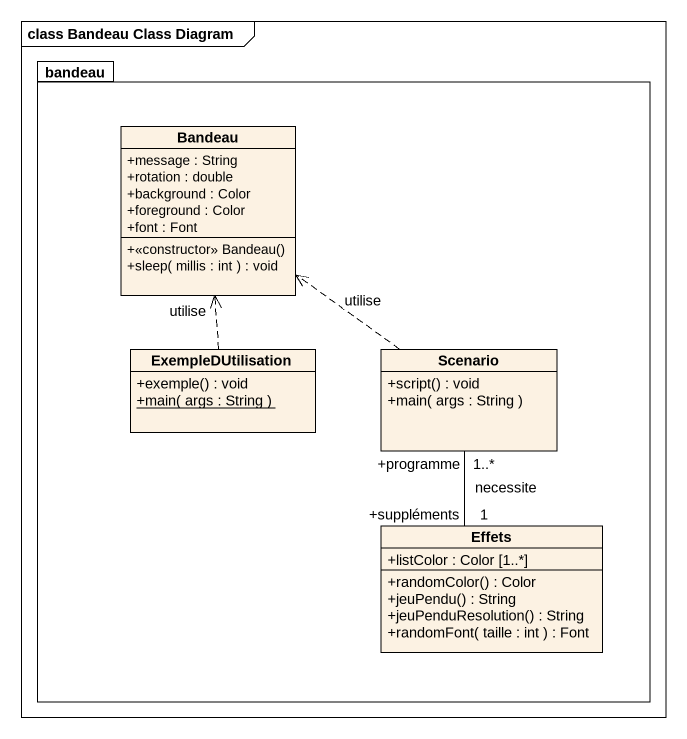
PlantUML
@startuml
mainframe class Bandeau Class Diagram
hide circle
hide empty members
skinparam classAttributeIconSize 0
package bandeau {
  class Bandeau {
    +message : String
    +rotation : double
    +background : Color
    +foreground : Color
    +font : Font
    +<<constructor>> Bandeau()
    +sleep( millis : int ) : void
  }
  class ExempleDUtilisation {
    +exemple() : void
    {static} +main( args : String )
  }
  class Scenario {
    +script() : void
    +main( args : String )
  }
  class Effets {
    +listColor : Color [1..*]
    +randomColor() : Color
    +jeuPendu() : String
    +jeuPenduResolution() : String
    +randomFont( taille : int ) : Font
  }
}
ExempleDUtilisation .up.> Bandeau : utilise
Scenario .up.> Bandeau : utilise
Scenario "+programme\n1..*" -- "+suppléments\n1" Effets : necessite
@enduml
